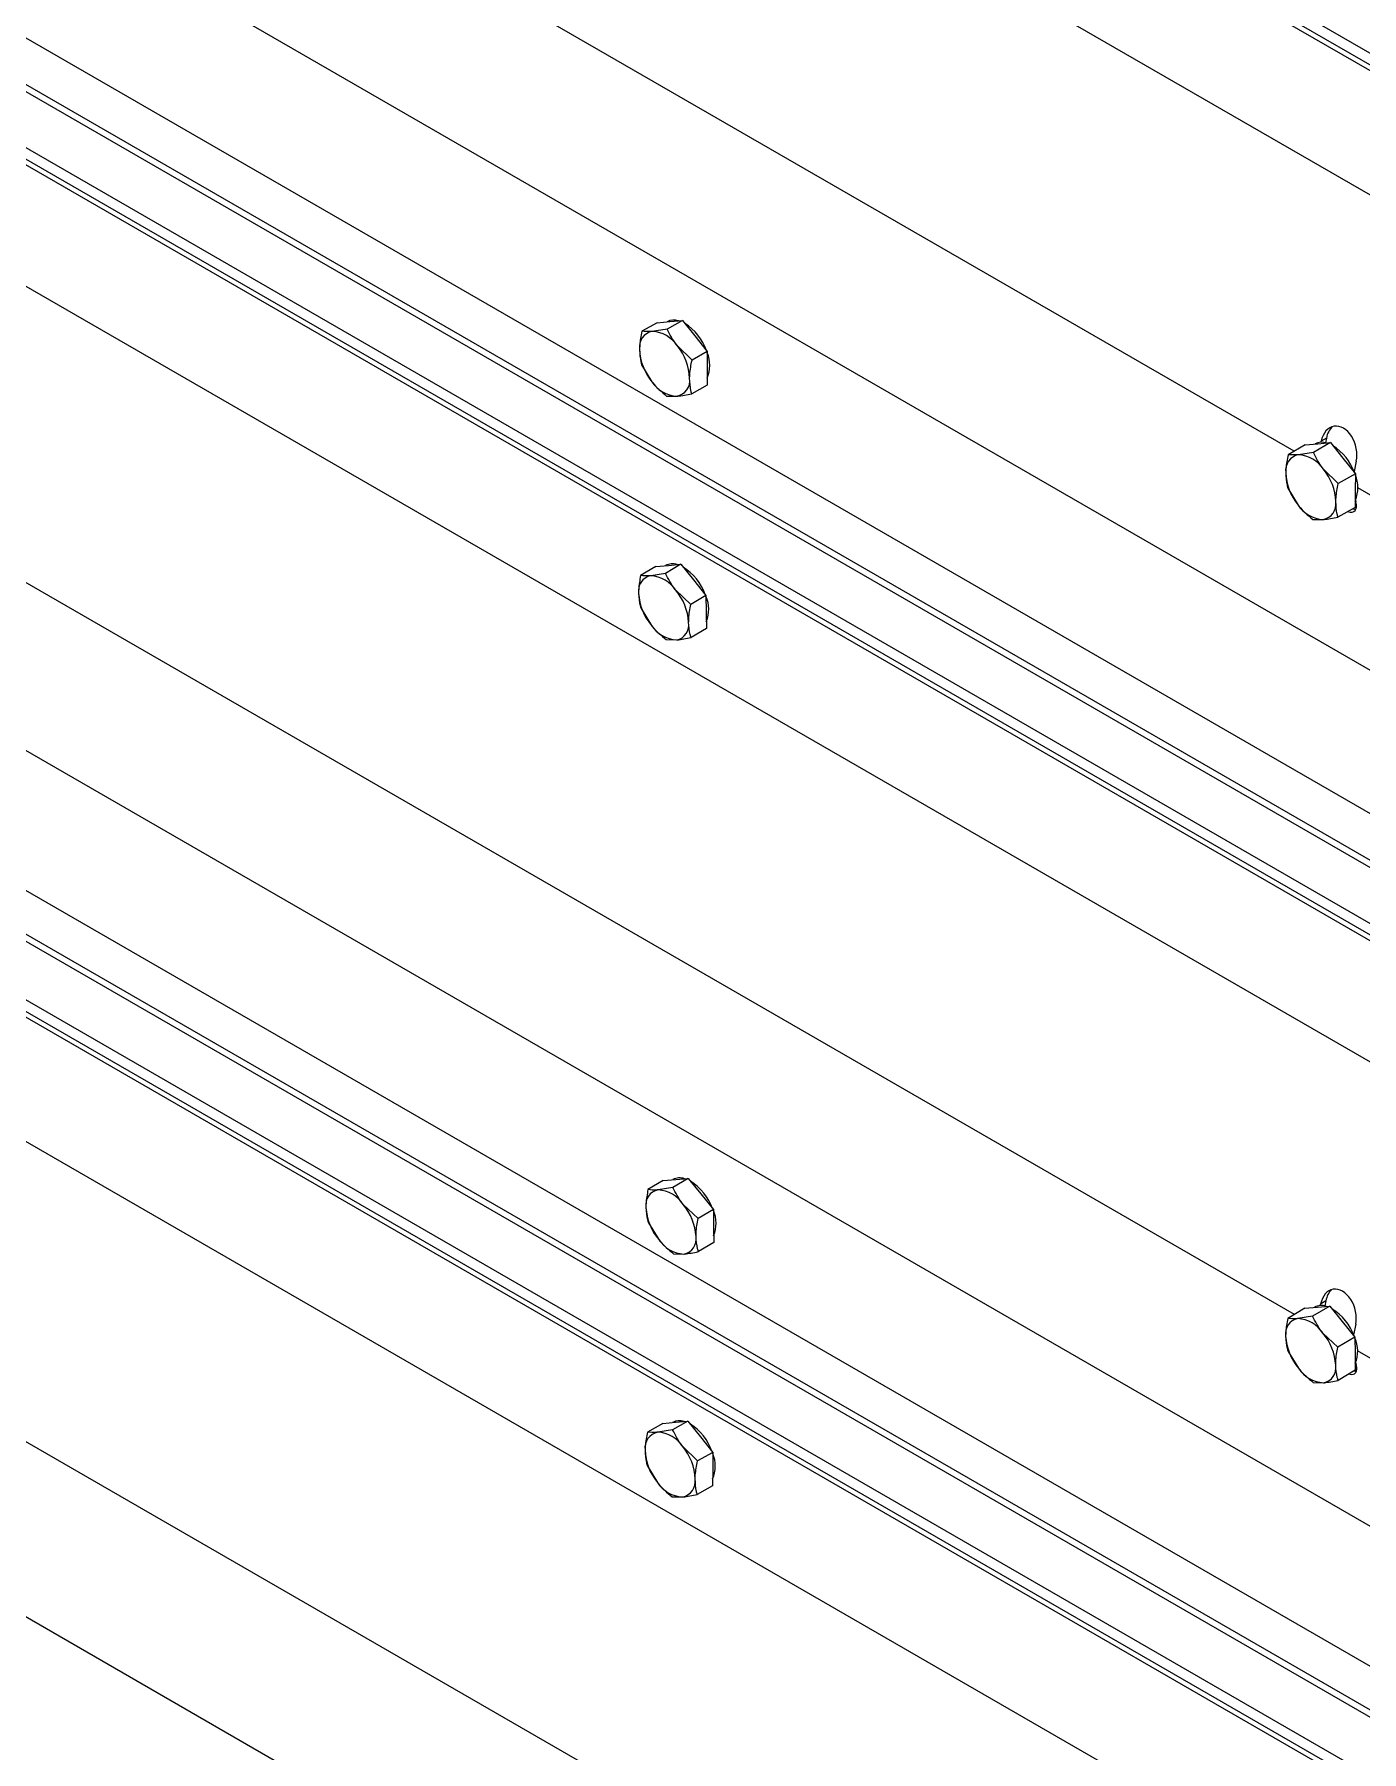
# Model space of a CAD drawing. Header units: millimetres. Extents: x -361 to 14022, y -1822 to 1455.
# Drawn here: x 4002.15 to 4013.87, y 855.35 to 870.51 of the extents above; entities that cross this region are included whole.
import ezdxf

# ---------------------------------------------------------------- set-up
doc = ezdxf.new("R2010")
doc.units = ezdxf.units.MM

msp = doc.modelspace()

# ---------------------------------------------------------------- linework, layer by layer
at = {"color": 7, "linetype": 'Continuous', "lineweight": 25}
for p, q in [((4037.697955, 856.47824), (3975.239249, 892.534883)), ((4037.697955, 856.528736), (3975.283441, 892.559868)), ((4037.697955, 856.631851), (3975.284352, 892.662456)), ((4037.697955, 855.380311), (3975.229543, 891.442557)), ((4037.697955, 851.183063), (3975.19244, 887.266728)), ((4037.697955, 849.916648), (3975.181245, 886.006776)), ((4037.697955, 849.44118), (3975.047014, 885.608799)), ((4037.697955, 849.506387), (3975.091041, 885.648589)), ((4037.697955, 848.947988), (3975.215331, 885.018439)), ((4037.697955, 848.795609), (3975.172353, 884.890871)), ((4037.697955, 848.84733), (3975.216543, 884.917081)), ((4037.697955, 847.723834), (3975.18526, 883.811644)), ((4037.697955, 843.626563), (3975.234603, 879.685889)), ((4037.697955, 842.390314), (3975.249491, 878.441045)), ((4037.697955, 841.938013), (3975.130388, 878.0575)), ((4037.697955, 842.002324), (3975.174702, 878.09623)), ((4037.697955, 841.423778), (3975.284352, 877.454384)), ((4037.697955, 841.270167), (3975.239249, 877.32681)), ((4037.697955, 841.320663), (3975.283441, 877.351795)), ((4037.697955, 840.172238), (3975.229543, 876.234485)), ((4013.270021, 866.832939), (4001.898668, 873.397481)), ((4037.697955, 835.97499), (3975.19244, 872.058656)), ((4007.648318, 867.968464), (4007.513382, 867.892174)), ((4007.648318, 867.968464), (4007.759461, 867.978719)), ((4007.736268, 867.977351), (4007.734636, 867.976428)), ((4007.870605, 867.988973), (4007.735669, 867.912684)), ((4007.759461, 867.978719), (4007.870605, 867.988973)), ((4007.870605, 867.988973), (4007.980432, 867.851155)), ((4007.735669, 867.912684), (4007.60479, 867.891271)), ((4007.980432, 867.851155), (4008.09026, 867.713336)), ((4007.955324, 867.637046), (4007.825761, 867.763707)), ((4008.09026, 867.713336), (4007.955324, 867.637046)), ((4008.09026, 867.713336), (4008.088944, 867.565263)), ((4007.510751, 867.596027), (4007.600843, 867.44705)), ((4008.088944, 867.565263), (4008.087629, 867.417189)), ((4008.087629, 867.417189), (4007.952692, 867.340899)), ((4007.730406, 867.320389), (4007.821814, 867.319486)), ((4013.590766, 866.909115), (4013.439258, 866.823456)), ((4013.479623, 866.89886), (4013.590766, 866.909115)), ((4013.505837, 866.911666), (4013.508282, 866.923196)), ((4013.554032, 866.949062), (4013.508282, 866.923196)), ((4013.554032, 866.949062), (4013.545438, 866.908529)), ((4013.590766, 866.909115), (4013.700594, 866.771296)), ((4013.36848, 866.888605), (4013.216972, 866.802946)), ((4013.439258, 866.823456), (4013.30838, 866.802043)), ((4013.36848, 866.888605), (4013.479623, 866.89886)), ((4013.45643, 866.897493), (4013.454797, 866.89657)), ((4013.700594, 866.771296), (4013.810421, 866.633478)), ((4013.658913, 866.547818), (4013.52935, 866.674479)), ((4013.810421, 866.633478), (4013.658913, 866.547818)), ((4013.817641, 866.744607), (4013.798455, 866.654121)), ((4013.810421, 866.633478), (4013.809106, 866.485404)), ((4013.21434, 866.506799), (4013.304433, 866.357822)), ((4013.809106, 866.485404), (4013.80779, 866.337331)), ((4025.202448, 859.944496), (4013.831095, 866.509038)), ((4013.80779, 866.337331), (4013.656282, 866.251671)), ((4013.810111, 866.402548), (4013.814451, 866.385547)), ((4013.433995, 866.231161), (4013.525403, 866.230258)), ((4013.272032, 859.21194), (4001.897373, 865.778391)), ((4007.636681, 865.816078), (4007.501751, 865.736047)), ((4007.720972, 865.754781), (4007.591627, 865.733709)), ((4007.636681, 865.816078), (4007.746292, 865.825445)), ((4007.722077, 865.824099), (4007.720652, 865.823254)), ((4007.855902, 865.834812), (4007.720972, 865.754781)), ((4007.746292, 865.825445), (4007.855902, 865.834812)), ((4007.855902, 865.834812), (4007.967263, 865.697881)), ((4007.967263, 865.697881), (4008.078623, 865.56095)), ((4007.943692, 865.480919), (4007.812598, 865.606145)), ((4008.078623, 865.56095), (4007.943692, 865.480919)), ((4008.078623, 865.56095), (4008.080373, 865.414652)), ((4007.50525, 865.443451), (4007.596876, 865.294815)), ((4008.080373, 865.414652), (4008.082122, 865.268354)), ((4008.082122, 865.268354), (4007.947192, 865.188324)), ((4007.727971, 865.169589), (4007.817847, 865.167251)), ((4007.701534, 860.393414), (4007.566604, 860.313383)), ((4007.701534, 860.393414), (4007.811145, 860.402781)), ((4007.786931, 860.401435), (4007.785505, 860.40059)), ((4007.920756, 860.412148), (4007.785825, 860.332117)), ((4007.811145, 860.402781), (4007.920756, 860.412148)), ((4007.920756, 860.412148), (4008.032116, 860.275217)), ((4007.785825, 860.332117), (4007.65648, 860.311045)), ((4008.032116, 860.275217), (4008.143476, 860.138286)), ((4008.008546, 860.058255), (4007.877451, 860.183481)), ((4008.143476, 860.138286), (4008.008546, 860.058255)), ((4008.143476, 860.138286), (4008.145226, 859.991988)), ((4007.570103, 860.020787), (4007.661729, 859.872151)), ((4008.145226, 859.991988), (4008.146975, 859.84569)), ((4008.146975, 859.84569), (4008.012045, 859.765659)), ((4007.792824, 859.746925), (4007.8827, 859.744587)), ((4013.549272, 859.330089), (4013.503523, 859.302954)), ((4013.549272, 859.330089), (4013.540651, 859.285806)), ((4013.364375, 859.266711), (4013.212873, 859.176851)), ((4013.432095, 859.195585), (4013.302749, 859.174513)), ((4013.364375, 859.266711), (4013.473986, 859.276078)), ((4013.583596, 859.285445), (4013.432095, 859.195585)), ((4013.449771, 859.274732), (4013.448346, 859.273887)), ((4013.473986, 859.276078), (4013.583596, 859.285445)), ((4013.500905, 859.289502), (4013.503523, 859.302954)), ((4013.583596, 859.285445), (4013.694957, 859.148514)), ((4013.654815, 858.921723), (4013.52372, 859.046949)), ((4013.694957, 859.148514), (4013.806317, 859.011583)), ((4013.812883, 859.124365), (4013.794933, 859.032162)), ((4013.216373, 858.884255), (4013.307998, 858.735619)), ((4013.806317, 859.011583), (4013.654815, 858.921723)), ((4013.806317, 859.011583), (4013.808067, 858.865285)), ((4025.204459, 852.323496), (4013.8298, 858.889947)), ((4013.809816, 858.718987), (4013.658314, 858.629127)), ((4013.808067, 858.865285), (4013.809816, 858.718987)), ((4013.812329, 858.786434), (4013.817125, 858.769611)), ((4013.439093, 858.610393), (4013.528969, 858.608055)), ((4007.919371, 858.269379), (4007.784435, 858.19309)), ((4007.808228, 858.259125), (4007.919371, 858.269379)), ((4007.919371, 858.269379), (4008.029199, 858.131561)), ((4013.270021, 851.624866), (4001.898668, 858.189408)), ((4007.697085, 858.24887), (4007.562149, 858.17258)), ((4007.784435, 858.19309), (4007.653557, 858.171677)), ((4007.697085, 858.24887), (4007.808228, 858.259125)), ((4007.785035, 858.257757), (4007.783402, 858.256834)), ((4008.029199, 858.131561), (4008.139026, 857.993742)), ((4008.00409, 857.917452), (4007.874527, 858.044113)), ((4008.139026, 857.993742), (4008.00409, 857.917452)), ((4008.139026, 857.993742), (4008.137711, 857.845669)), ((4007.559517, 857.876433), (4007.64961, 857.727456)), ((4008.137711, 857.845669), (4008.136395, 857.697595)), ((4008.136395, 857.697595), (4008.001459, 857.621305)), ((4007.779172, 857.600795), (4007.87058, 857.599892))]:
    msp.add_line(p, q, dxfattribs=at)
for centre, radius, start, end in [((4007.795976, 867.865778), 0.126545, 71.510323, 118.153237), ((4007.63077, 867.753714), 0.139989, 100.6953232, 188.5331771), ((4007.589106, 867.608932), 0.282774, 33.1850043, 86.8203722), ((4007.640305, 867.565763), 0.46942, 19.5554709, 57.5471594), ((4007.968696, 867.75021), 0.476678, 182.0759805, 219.4930678), ((4007.457908, 867.460547), 0.476678, 2.0759805, 39.4930678), ((4007.828826, 867.592695), 0.283127, 336.3520258, 22.6298248), ((4007.837498, 867.601824), 0.282774, 213.1850043, 266.8203722), ((4007.795834, 867.457043), 0.139989, 280.6953232, 8.5331771), ((4013.516137, 866.78592), 0.126545, 71.510323, 118.153237), ((4013.33436, 866.664486), 0.139989, 100.6953232, 188.5331771), ((4013.292695, 866.519705), 0.282774, 33.1850043, 86.8203722), ((4013.360467, 866.485905), 0.46942, 19.5554709, 57.5471594), ((4013.672285, 866.660982), 0.476678, 182.0759805, 219.4930678), ((4013.161498, 866.371319), 0.476678, 2.0759805, 39.4930678), ((4013.546253, 866.512411), 0.285816, 337.3946058, 22.4977682), ((4013.541088, 866.512597), 0.282774, 213.1850043, 266.8203722), ((4013.499423, 866.367815), 0.139989, 280.6953232, 8.5331771), ((4007.615679, 865.601842), 0.134043, 100.3370645, 190.2264623), ((4007.572664, 865.445692), 0.288641, 33.7722361, 86.2331404), ((4007.782231, 865.715712), 0.12396, 69.9370339, 119.0296317), ((4007.621076, 865.401986), 0.481209, 20.2238943, 58.0161973), ((4007.966672, 865.606697), 0.483755, 183.3955817, 220.1438852), ((4007.442802, 865.294264), 0.483755, 3.3955817, 40.1438852), ((4007.824006, 865.43763), 0.279172, 337.2142046, 24.156204), ((4007.836809, 865.455268), 0.288641, 213.7722361, 266.2331404), ((4007.793794, 865.299119), 0.134043, 280.3370645, 10.2264623), ((4007.847084, 860.293048), 0.12396, 69.9370339, 119.0296317), ((4007.685929, 859.979322), 0.481209, 20.2238943, 58.0161973), ((4007.680532, 860.179178), 0.134043, 100.3370645, 190.2264623), ((4007.637517, 860.023028), 0.288641, 33.7722361, 86.2331404), ((4008.031525, 860.184032), 0.483755, 183.3955817, 220.1438852), ((4007.507655, 859.8716), 0.483755, 3.3955817, 40.1438852), ((4007.888859, 860.014966), 0.279172, 337.2142046, 24.156204), ((4007.901663, 860.032604), 0.288641, 213.7722361, 266.2331404), ((4007.858647, 859.876454), 0.134043, 280.3370645, 10.2264623), ((4013.326802, 859.042646), 0.134043, 100.3370645, 190.2264623), ((4013.283787, 858.886496), 0.288641, 33.7722361, 86.2331404), ((4013.509925, 859.166345), 0.12396, 69.9370339, 119.0296317), ((4013.34877, 858.852619), 0.481209, 20.2238943, 58.0161973), ((4013.153925, 858.735068), 0.483755, 3.3955817, 40.1438852), ((4013.677794, 859.0475), 0.483755, 183.3955817, 220.1438852), ((4013.5517, 858.888263), 0.279172, 337.2142046, 24.156204), ((4013.547932, 858.896072), 0.288641, 213.7722361, 266.2331404), ((4013.504917, 858.739923), 0.134043, 280.3370645, 10.2264623), ((4007.844742, 858.146184), 0.126545, 71.510323, 118.153237), ((4007.679537, 858.03412), 0.139989, 100.6953232, 188.5331771), ((4007.637872, 857.889339), 0.282774, 33.1850043, 86.8203722), ((4007.689072, 857.846169), 0.46942, 19.5554709, 57.5471594), ((4008.017462, 858.030616), 0.476678, 182.0759805, 219.4930678), ((4007.506675, 857.740953), 0.476678, 2.0759805, 39.4930678), ((4007.877593, 857.873101), 0.283127, 336.3520258, 22.6298248), ((4007.886265, 857.88223), 0.282774, 213.1850043, 266.8203722), ((4007.8446, 857.737449), 0.139989, 280.6953232, 8.5331771)]:
    msp.add_arc(centre, radius, start, end, dxfattribs=at)
for centre, major_axis, ratio, start_param, end_param in [((4013.662962, 866.833901), (-0.045582, 0.219415), 0.701630723, 4.153173117, 7.294765771), ((4013.708712, 866.859768), (-0.045582, 0.219415), 0.701630723, 0.384759564, 1.011580464), ((4013.659771, 866.474842), (-0.143133, 0.16959), 0.418043607, 2.568485088, 3.853595792), ((4013.705522, 866.500708), (-0.143133, 0.16959), 0.418043607, 2.568485088, 2.779916425), ((4013.658203, 859.21366), (-0.051828, 0.217876), 0.692818262, 4.132742217, 7.274334871), ((4013.703952, 859.240794), (-0.051828, 0.217876), 0.692818262, 0.380647992, 0.991149564), ((4013.662446, 858.858906), (-0.146068, 0.166997), 0.401133331, 2.602360174, 3.846083137), ((4013.708194, 858.886041), (-0.146068, 0.166997), 0.401133331, 2.602360174, 2.768286673)]:
    msp.add_ellipse(centre, major_axis=major_axis, ratio=ratio, start_param=start_param, end_param=end_param, dxfattribs=at)
for points, knots in [([(4007.513382, 867.892174), (4007.504978, 867.850095), (4007.494037, 867.795317), (4007.492652, 867.744682), (4007.492331, 867.732942)], [0, 0, 0, 0, 0.768150727, 1, 1, 1, 1]), ([(4007.60479, 867.891271), (4007.602175, 867.891039), (4007.564924, 867.887735), (4007.538216, 867.890035), (4007.513382, 867.892174)], [0, 0, 0, 0, 0.070200577, 1, 1, 1, 1]), ([(4007.825761, 867.763707), (4007.823177, 867.766985), (4007.78637, 867.813684), (4007.760097, 867.864984), (4007.735669, 867.912684)], [0, 0, 0, 0, 0.070200577, 1, 1, 1, 1]), ([(4007.492331, 867.732942), (4007.494466, 867.694794), (4007.497172, 867.646444), (4007.508385, 867.604811), (4007.510751, 867.596027)], [0, 0, 0, 0, 0.788999238, 1, 1, 1, 1]), ([(4007.934273, 867.477815), (4007.934594, 867.489554), (4007.935979, 867.540189), (4007.946919, 867.594968), (4007.955324, 867.637046)], [0, 0, 0, 0, 0.2318492728, 1, 1, 1, 1]), ([(4007.600843, 867.44705), (4007.603466, 867.443794), (4007.640835, 867.397413), (4007.687249, 867.3575), (4007.730406, 867.320389)], [0, 0, 0, 0, 0.070200577, 1, 1, 1, 1]), ([(4007.952692, 867.340899), (4007.950327, 867.349684), (4007.939114, 867.391316), (4007.936408, 867.439666), (4007.934273, 867.477815)], [0, 0, 0, 0, 0.211000762, 1, 1, 1, 1]), ([(4007.821814, 867.319486), (4007.824468, 867.31974), (4007.862281, 867.323362), (4007.909131, 867.33245), (4007.952692, 867.340899)], [0, 0, 0, 0, 0.070200577, 1, 1, 1, 1]), ([(4013.216972, 866.802946), (4013.208567, 866.760868), (4013.197626, 866.706089), (4013.196242, 866.655454), (4013.195921, 866.643715)], [0, 0, 0, 0, 0.768150728, 1, 1, 1, 1]), ([(4013.30838, 866.802043), (4013.305765, 866.801811), (4013.268514, 866.798507), (4013.241805, 866.800807), (4013.216972, 866.802946)], [0, 0, 0, 0, 0.070200577, 1, 1, 1, 1]), ([(4013.52935, 866.674479), (4013.526767, 866.677757), (4013.48996, 866.724456), (4013.463687, 866.775757), (4013.439258, 866.823456)], [0, 0, 0, 0, 0.0702005767, 1, 1, 1, 1]), ([(4013.195921, 866.643715), (4013.198056, 866.605566), (4013.200762, 866.557216), (4013.211974, 866.515583), (4013.21434, 866.506799)], [0, 0, 0, 0, 0.788999238, 1, 1, 1, 1]), ([(4013.637862, 866.388587), (4013.638183, 866.400327), (4013.639568, 866.450962), (4013.650509, 866.50574), (4013.658913, 866.547818)], [0, 0, 0, 0, 0.231849273, 1, 1, 1, 1]), ([(4013.304433, 866.357822), (4013.307056, 866.354566), (4013.344424, 866.308185), (4013.390839, 866.268272), (4013.433995, 866.231161)], [0, 0, 0, 0, 0.070200577, 1, 1, 1, 1]), ([(4013.656282, 866.251671), (4013.653916, 866.260456), (4013.642703, 866.302088), (4013.639997, 866.350439), (4013.637862, 866.388587)], [0, 0, 0, 0, 0.211000762, 1, 1, 1, 1]), ([(4013.525403, 866.230258), (4013.528058, 866.230513), (4013.56587, 866.234134), (4013.612721, 866.243222), (4013.656282, 866.251671)], [0, 0, 0, 0, 0.070200577, 1, 1, 1, 1]), ([(4007.501751, 865.736047), (4007.494123, 865.694195), (4007.484194, 865.639711), (4007.483846, 865.58965), (4007.483766, 865.578044)], [0, 0, 0, 0, 0.768150727, 1, 1, 1, 1]), ([(4007.591627, 865.733709), (4007.589048, 865.733499), (4007.552315, 865.730502), (4007.526113, 865.733375), (4007.501751, 865.736047)], [0, 0, 0, 0, 0.070200577, 1, 1, 1, 1]), ([(4007.812598, 865.606145), (4007.809978, 865.609403), (4007.772653, 865.65581), (4007.745873, 865.707096), (4007.720972, 865.754781)], [0, 0, 0, 0, 0.0702005767, 1, 1, 1, 1]), ([(4007.483766, 865.578044), (4007.48672, 865.540439), (4007.490463, 865.492777), (4007.502674, 865.452045), (4007.50525, 865.443451)], [0, 0, 0, 0, 0.788999238, 1, 1, 1, 1]), ([(4007.925708, 865.322916), (4007.925788, 865.334523), (4007.926136, 865.384583), (4007.936065, 865.439067), (4007.943692, 865.480919)], [0, 0, 0, 0, 0.231849273, 1, 1, 1, 1]), ([(4007.596876, 865.294815), (4007.599535, 865.291581), (4007.637421, 865.245507), (4007.684343, 865.206167), (4007.727971, 865.169589)], [0, 0, 0, 0, 0.070200577, 1, 1, 1, 1]), ([(4007.947192, 865.188324), (4007.944615, 865.196918), (4007.932405, 865.23765), (4007.928661, 865.285311), (4007.925708, 865.322916)], [0, 0, 0, 0, 0.211000762, 1, 1, 1, 1]), ([(4007.817847, 865.167251), (4007.820465, 865.167485), (4007.85776, 865.170815), (4007.904102, 865.179888), (4007.947192, 865.188324)], [0, 0, 0, 0, 0.070200577, 1, 1, 1, 1]), ([(4007.566604, 860.313383), (4007.558976, 860.271531), (4007.549047, 860.217046), (4007.5487, 860.166986), (4007.548619, 860.15538)], [0, 0, 0, 0, 0.7681507272, 1, 1, 1, 1]), ([(4007.65648, 860.311045), (4007.653901, 860.310834), (4007.617168, 860.307838), (4007.590966, 860.310711), (4007.566604, 860.313383)], [0, 0, 0, 0, 0.0702005767, 1, 1, 1, 1]), ([(4007.877451, 860.183481), (4007.874831, 860.186739), (4007.837506, 860.233145), (4007.810726, 860.284431), (4007.785825, 860.332117)], [0, 0, 0, 0, 0.070200577, 1, 1, 1, 1]), ([(4007.548619, 860.15538), (4007.551573, 860.117775), (4007.555316, 860.070113), (4007.567527, 860.029381), (4007.570103, 860.020787)], [0, 0, 0, 0, 0.788999238, 1, 1, 1, 1]), ([(4007.990561, 859.900252), (4007.990641, 859.911859), (4007.990989, 859.961919), (4008.000918, 860.016403), (4008.008546, 860.058255)], [0, 0, 0, 0, 0.231849273, 1, 1, 1, 1]), ([(4007.661729, 859.872151), (4007.664389, 859.868917), (4007.702274, 859.822843), (4007.749196, 859.783503), (4007.792824, 859.746925)], [0, 0, 0, 0, 0.0702005767, 1, 1, 1, 1]), ([(4008.012045, 859.765659), (4008.009469, 859.774254), (4007.997258, 859.814985), (4007.993515, 859.862647), (4007.990561, 859.900252)], [0, 0, 0, 0, 0.211000762, 1, 1, 1, 1]), ([(4007.8827, 859.744587), (4007.885318, 859.744821), (4007.922613, 859.748151), (4007.968956, 859.757223), (4008.012045, 859.765659)], [0, 0, 0, 0, 0.070200577, 1, 1, 1, 1]), ([(4013.212873, 859.176851), (4013.205246, 859.134999), (4013.195317, 859.080515), (4013.194969, 859.030454), (4013.194889, 859.018848)], [0, 0, 0, 0, 0.7681507276, 1, 1, 1, 1]), ([(4013.302749, 859.174513), (4013.300171, 859.174303), (4013.263437, 859.171306), (4013.237236, 859.174179), (4013.212873, 859.176851)], [0, 0, 0, 0, 0.070200577, 1, 1, 1, 1]), ([(4013.52372, 859.046949), (4013.5211, 859.050207), (4013.483776, 859.096614), (4013.456995, 859.1479), (4013.432095, 859.195585)], [0, 0, 0, 0, 0.070200577, 1, 1, 1, 1]), ([(4013.194889, 859.018848), (4013.197842, 858.981243), (4013.201586, 858.933581), (4013.213796, 858.892849), (4013.216373, 858.884255)], [0, 0, 0, 0, 0.788999238, 1, 1, 1, 1]), ([(4013.63683, 858.76372), (4013.636911, 858.775327), (4013.637258, 858.825387), (4013.647188, 858.879871), (4013.654815, 858.921723)], [0, 0, 0, 0, 0.231849273, 1, 1, 1, 1]), ([(4013.307998, 858.735619), (4013.310658, 858.732385), (4013.348544, 858.686311), (4013.395466, 858.646971), (4013.439093, 858.610393)], [0, 0, 0, 0, 0.070200577, 1, 1, 1, 1]), ([(4013.658314, 858.629127), (4013.655738, 858.637722), (4013.643528, 858.678454), (4013.639784, 858.726115), (4013.63683, 858.76372)], [0, 0, 0, 0, 0.211000762, 1, 1, 1, 1]), ([(4013.528969, 858.608055), (4013.531587, 858.608289), (4013.568883, 858.611619), (4013.615225, 858.620692), (4013.658314, 858.629127)], [0, 0, 0, 0, 0.070200577, 1, 1, 1, 1]), ([(4007.562149, 858.17258), (4007.553744, 858.130501), (4007.542803, 858.075723), (4007.541419, 858.025088), (4007.541098, 858.013348)], [0, 0, 0, 0, 0.768150727, 1, 1, 1, 1]), ([(4007.653557, 858.171677), (4007.650942, 858.171445), (4007.613691, 858.168141), (4007.586982, 858.170441), (4007.562149, 858.17258)], [0, 0, 0, 0, 0.070200577, 1, 1, 1, 1]), ([(4007.874527, 858.044113), (4007.871944, 858.047391), (4007.835137, 858.09409), (4007.808864, 858.14539), (4007.784435, 858.19309)], [0, 0, 0, 0, 0.070200577, 1, 1, 1, 1]), ([(4007.541098, 858.013348), (4007.543233, 857.9752), (4007.545939, 857.92685), (4007.557151, 857.885217), (4007.559517, 857.876433)], [0, 0, 0, 0, 0.7889992378, 1, 1, 1, 1]), ([(4007.983039, 857.758221), (4007.98336, 857.76996), (4007.984745, 857.820595), (4007.995686, 857.875374), (4008.00409, 857.917452)], [0, 0, 0, 0, 0.231849273, 1, 1, 1, 1]), ([(4007.64961, 857.727456), (4007.652233, 857.7242), (4007.689601, 857.677819), (4007.736016, 857.637906), (4007.779172, 857.600795)], [0, 0, 0, 0, 0.070200577, 1, 1, 1, 1]), ([(4008.001459, 857.621305), (4007.999093, 857.63009), (4007.98788, 857.671722), (4007.985174, 857.720072), (4007.983039, 857.758221)], [0, 0, 0, 0, 0.211000762, 1, 1, 1, 1]), ([(4007.87058, 857.599892), (4007.873235, 857.600146), (4007.911048, 857.603768), (4007.957898, 857.612856), (4008.001459, 857.621305)], [0, 0, 0, 0, 0.070200577, 1, 1, 1, 1])]:
    msp.add_open_spline(points, degree=3, knots=knots, dxfattribs=at)

doc.saveas('drawing.dxf')
